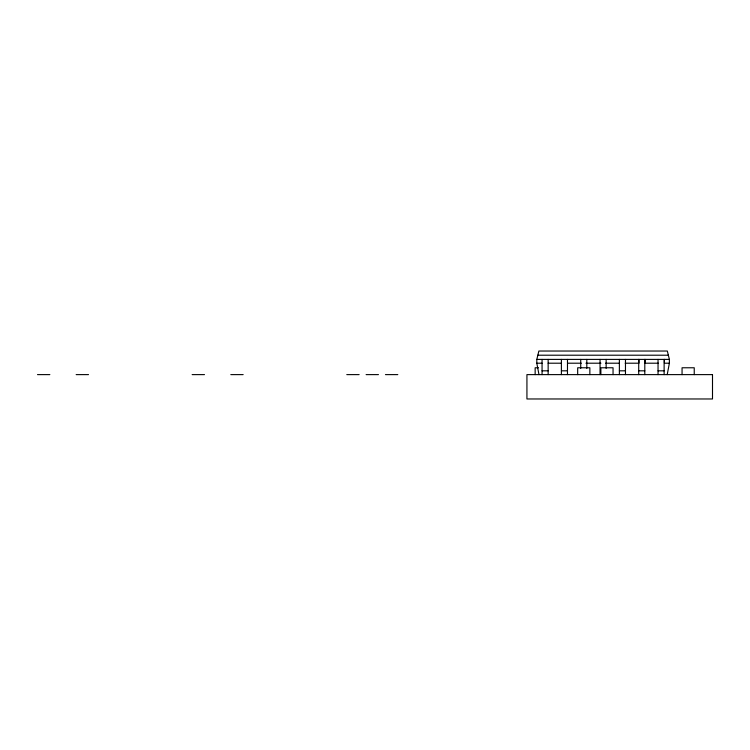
<?xml version="1.0" encoding="UTF-8"?>
<svg xmlns="http://www.w3.org/2000/svg" width="750" height="750" viewBox="0 0 750 750"><rect width="100%" height="100%" fill="white"/><g stroke="black" fill="none" stroke-linecap="round" stroke-linejoin="round"><path stroke-width="1.12" d="M667.209 374.616L669.384 363.206L669.384 359.4L667.331 351.028L538.866 351.028L536.812 359.4L536.812 363.206L538.978 374.616M537.834 355.209L668.353 355.209M536.812 359.4L669.384 359.4M536.812 363.206L542.062 363.206M548.147 363.206L561.394 363.206M567.478 363.206L581.325 363.206M585.938 363.206L600.938 363.206M605.55 363.206L619.397 363.206M625.172 363.206L639.019 363.206L639.019 359.4M658.35 363.206L645.103 363.206L645.103 359.4M669.384 363.206L664.434 363.206L664.434 359.4M538.472 367.772L535.153 367.772L535.153 374.616M542.062 370.819L548.147 370.819M561.394 370.819L567.478 370.819M619.378 370.819L625.472 370.819M638.709 370.819L644.803 370.819M658.041 370.819L664.125 370.819M37.5 374.616L49.856 374.616M76.162 374.616L88.519 374.616M192.141 374.616L204.497 374.616M230.803 374.616L243.159 374.616M346.781 374.616L359.137 374.616M366.112 374.616L378.469 374.616M385.444 374.616L397.8 374.616M694.237 374.616L694.237 367.772L682.059 367.772L682.059 374.616M664.125 359.4L664.125 374.616M658.041 359.4L658.041 374.616M644.803 359.4L644.803 374.616M638.709 359.4L638.709 374.616M625.472 359.4L625.472 374.616M619.378 359.4L619.378 374.616M613.05 374.616L613.05 367.772L600.872 367.772L600.872 374.616M606.141 359.4L606.141 368.363M600.047 359.4L600.047 374.616M589.856 374.616L589.856 367.772L577.678 367.772L577.678 374.616M586.809 359.4L586.809 368.363M580.725 359.4L580.725 368.363M567.478 359.4L567.478 374.616M561.394 359.4L561.394 374.616M548.147 359.4L548.147 374.616M542.062 359.4L542.062 374.616M712.5 374.616L526.931 374.616L526.931 398.972L712.5 398.972L712.5 374.616"/></g></svg>
